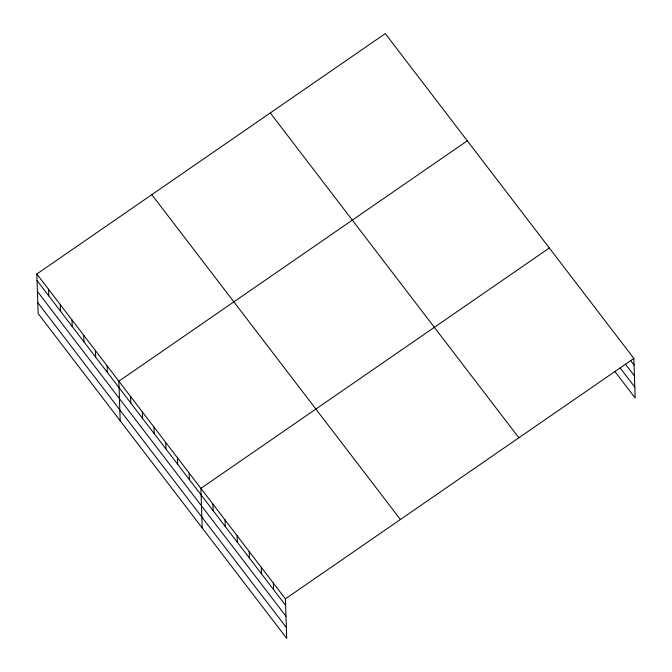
<?xml version="1.0" encoding="UTF-8"?>
<svg xmlns="http://www.w3.org/2000/svg" width="672" height="672" viewBox="0 0 672 672"><rect width="100%" height="100%" fill="white"/><g stroke="black" fill="none" stroke-linecap="round" stroke-linejoin="round"><path stroke-width="1.01" d="M36.834 274L285.415 598.844L286.726 638.4L38.144 313.564L36.834 274L385.274 33.6L633.856 358.436L635.166 398L614.83 371.423M467.309 140.801L118.868 381.2L120.179 420.756M549.335 247.993L200.894 488.393L202.205 527.957M285.415 598.844L633.856 358.436M630.899 360.839L634.074 364.988M625.54 364.258L634.435 375.883M620.189 368.004L634.805 387.106M270.287 112.93L518.868 437.774M151.822 194.67L400.403 519.506M37.052 280.552L285.634 605.396M37.414 291.446L285.995 616.283M37.783 302.669L286.364 627.505M273.336 583.061L273.554 589.613M261.265 567.286L261.484 573.838M249.194 551.51L249.413 558.062M237.115 535.727L237.334 542.279M225.044 519.952L225.263 526.504M212.974 504.176L213.184 510.728M189.176 473.08L189.395 479.632M177.458 457.766L177.677 464.318M165.74 442.453L165.959 449.005M154.022 427.14L154.241 433.692M142.304 411.827L142.523 418.379M130.586 396.514L130.796 403.066M107.142 365.887L107.36 372.439M95.424 350.574L95.642 357.126M83.706 335.252L83.924 341.804M71.988 319.939L72.206 326.491M60.27 304.626L60.488 311.178M48.552 289.313L48.77 295.865"/></g></svg>
